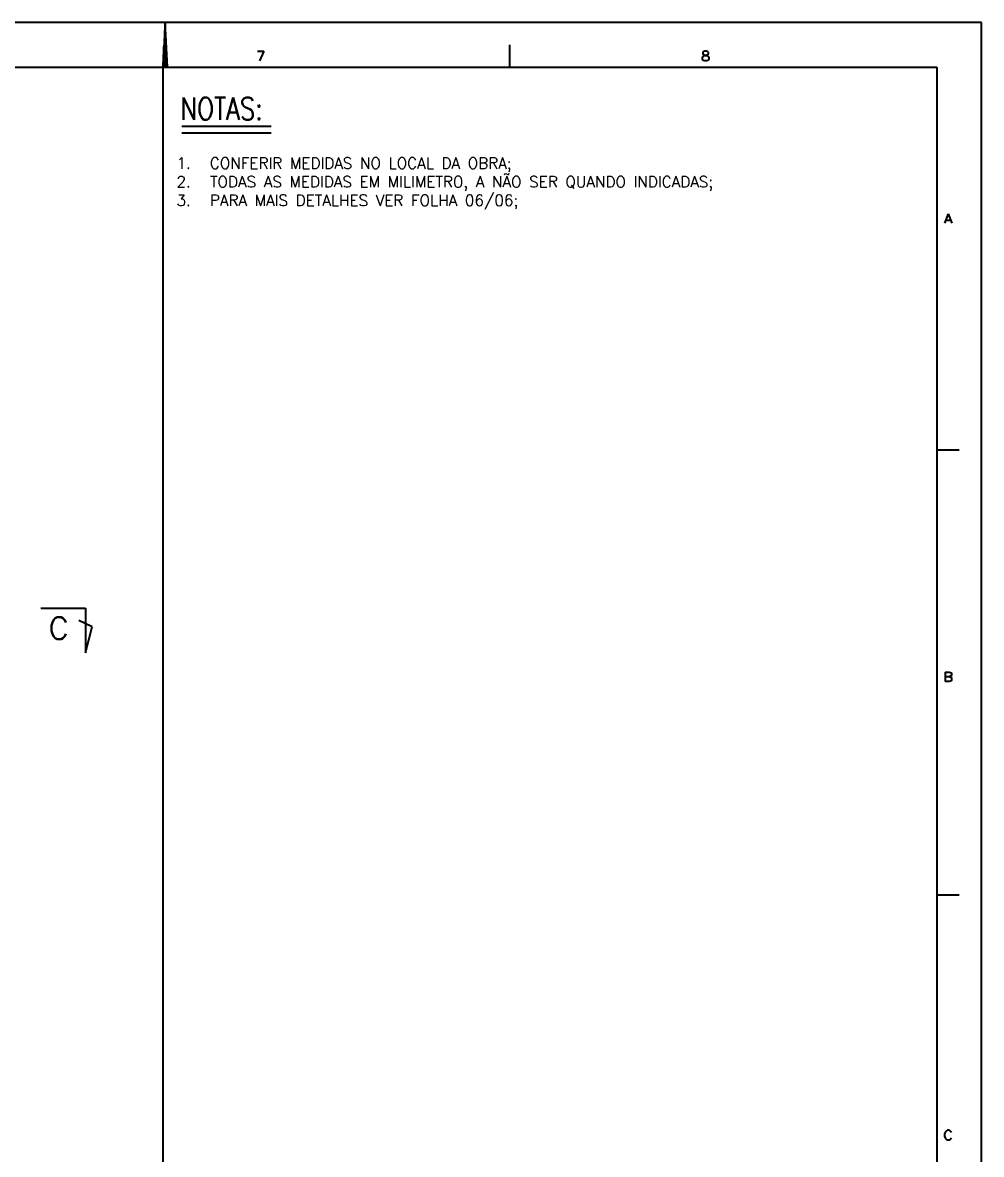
# Model space of a CAD drawing. Header units: millimetres. Extents: x -312439 to 477422, y -331570 to 212570.
# Drawn here: x 369165 to 379942, y 166833 to 179550 of the extents above; entities that cross this region are included whole.
import ezdxf
from ezdxf.enums import TextEntityAlignment as Align

# ---------------------------------------------------------------- set-up
doc = ezdxf.new("R2010")
doc.units = ezdxf.units.MM
for name, color, linetype in [('1', 7, 'Continuous'), ('2', 2, 'Continuous'), ('FORMATO A1', 1, 'Continuous')]:
    doc.layers.add(name, color=color, linetype=linetype)
doc.styles.add('ROMANS', font='romans.shx', dxfattribs={"height": 187.5})

# ---------------------------------------------------------------- blocks, each defined once
blk = doc.blocks.new('A$C2D342850')
at = {"layer": 'FORMATO A1', "color": 1, "linetype": 'Continuous'}
for p, q in [((84100, 0), (0, 0)), ((65750, 0), (65699.5, -1000)), ((65750, -1000), (65750, 0)), ((65800.5, -1000), (65750, 0)), ((84100, -59400), (84100, 0)), ((65741, -1000), (65741, -178.22)), ((65759, -1000), (65759, -178.22)), ((65732, -1000), (65732, -356.44)), ((65768, -1000), (65768, -356.44)), ((73500, -1000), (73500, -500)), ((65714, -1000), (65714, -712.87)), ((65723, -1000), (65723, -534.65)), ((65777, -1000), (65777, -534.65)), ((65786, -1000), (65786, -712.87)), ((67827.8, -643.44), (67972.17, -643.44)), ((67972.17, -643.44), (67869.05, -860)), ((65705, -1000), (65705, -891.09)), ((65795, -1000), (65795, -891.09)), ((83350.89, -4293.44), (83268.39, -4510)), ((83350.89, -4293.44), (83433.39, -4510)), ((83299.33, -4437.81), (83402.46, -4437.81)), ((83100, -9600), (83600, -9600)), ((83283.79, -14593.44), (83283.79, -14810)), ((83100, -19600), (83600, -19600))]:
    blk.add_line(p, q, dxfattribs=at)
at = {"layer": 'FORMATO A1', "color": 2, "linetype": 'Continuous'}
for p, q in [((2500, -1000), (83100, -1000)), ((83100, -1000), (83100, -58400))]:
    blk.add_line(p, q, dxfattribs=at)
at = {"layer": 'FORMATO A1', "color": 1, "linetype": 'Continuous'}
for points in [[(77880.2, -643.44), (77849.26, -653.75), (77838.95, -674.37), (77838.95, -695), (77849.26, -715.62), (77869.89, -725.94), (77911.14, -736.25), (77942.08, -746.56), (77962.7, -767.19), (77973.01, -787.81), (77973.01, -818.75), (77962.7, -839.37), (77952.39, -849.69), (77921.45, -860), (77880.2, -860), (77849.26, -849.69), (77838.95, -839.37), (77828.64, -818.75), (77828.64, -787.81), (77838.95, -767.19), (77859.58, -746.56), (77890.51, -736.25), (77931.76, -725.94), (77952.39, -715.62), (77962.7, -695), (77962.7, -674.37), (77952.39, -653.75), (77921.45, -643.44), (77880.2, -643.44)], [(83283.79, -14593.44), (83376.6, -14593.44), (83407.54, -14603.75), (83417.85, -14614.06), (83428.17, -14634.69), (83428.17, -14655.31), (83417.85, -14675.94), (83407.54, -14686.25), (83376.6, -14696.56)], [(83283.79, -14696.56), (83376.6, -14696.56), (83407.54, -14706.87), (83417.85, -14717.19), (83428.17, -14737.81), (83428.17, -14768.75), (83417.85, -14789.37), (83407.54, -14799.69), (83376.6, -14810), (83283.79, -14810)], [(83428.17, -24945), (83417.85, -24924.37), (83397.23, -24903.75), (83376.6, -24893.44), (83335.35, -24893.44), (83314.73, -24903.75), (83294.1, -24924.37), (83283.79, -24945), (83273.48, -24975.94), (83273.48, -25027.5), (83283.79, -25058.44), (83294.1, -25079.06), (83314.73, -25099.69), (83335.35, -25110), (83376.6, -25110), (83397.23, -25099.69), (83417.85, -25079.06), (83428.17, -25058.44)]]:
    blk.add_lwpolyline(points, dxfattribs=at)

msp = doc.modelspace()

# ---------------------------------------------------------------- linework, layer by layer
at = {"layer": '1', "color": 1}
msp.add_line((370955.417, 178309.531, 0), (371957.647, 178309.531, 0), dxfattribs=at)
at = {"layer": '2', "color": 2}
msp.add_line((370955.417, 178384.531, 0), (371957.647, 178384.531, 0), dxfattribs=at)
at = {"layer": '2', "color": 2, "linetype": 'Continuous'}
for p, q in [((369370.143, 172968.733), (369870.143, 172968.733)), ((369870.143, 172968.733), (369870.143, 172468.733)), ((369947.789, 172758.511), (369795.143, 172829.691)), ((369870.143, 172468.733), (369947.789, 172758.511))]:
    msp.add_line(p, q, dxfattribs=at)
at = {"layer": 'FORMATO A1', "color": 1, "linetype": 'Continuous'}
for p, q in [((370767.032, 179549.523, 0), (370741.782, 179049.523, 0)), ((370762.532, 179049.523, 0), (370762.532, 179460.413, 0)), ((370767.032, 179049.523, 0), (370767.032, 179549.523, 0)), ((370792.282, 179049.523, 0), (370767.032, 179549.523, 0)), ((370771.532, 179049.523, 0), (370771.532, 179460.413, 0)), ((379942.032, 149849.523, 0), (379942.032, 179549.523, 0)), ((370758.032, 179049.523, 0), (370758.032, 179371.303, 0)), ((370776.032, 179049.523, 0), (370776.032, 179371.303, 0)), ((370749.032, 179049.523, 0), (370749.032, 179193.088, 0)), ((370753.532, 179049.523, 0), (370753.532, 179282.198, 0)), ((370780.532, 179049.523, 0), (370780.532, 179282.198, 0)), ((370785.032, 179049.523, 0), (370785.032, 179193.088, 0)), ((374642.032, 179049.523, 0), (374642.032, 179299.523, 0)), ((370744.532, 179049.523, 0), (370744.532, 179103.978, 0)), ((370789.532, 179049.523, 0), (370789.532, 179103.978, 0))]:
    msp.add_line(p, q, dxfattribs=at)
at = {"layer": 'FORMATO A1', "color": 2, "linetype": 'Continuous'}
for p, q in [((339142.032, 179049.523, 0), (379442.032, 179049.523, 0)), ((370742.032, 179049.523, 0), (370742.032, 150349.523, 0)), ((379442.032, 179049.523, 0), (379442.032, 150349.523, 0))]:
    msp.add_line(p, q, dxfattribs=at)

# ---------------------------------------------------------------- block references
at = {"layer": 'FORMATO A1', "xscale": 0.5, "yscale": 0.5, "zscale": 0.5}
msp.add_blockref('A$C2D342850', (337892.032, 179549.523, 0), dxfattribs=at)

# ---------------------------------------------------------------- texts
at = {"layer": '2', "color": 2, "style": 'ROMANS', "width": 0.8}
msp.add_text('NOTAS:', height=250, dxfattribs=at).set_placement((370939.077, 178457.425, 0))
at = {"layer": '2', "color": 2, "linetype": 'Continuous', "style": 'ROMANS', "text_generation_flag": 2}
msp.add_text('C', height=250, rotation=180, dxfattribs=at).set_placement((369457.737, 172745.387), align=Align.MIDDLE_LEFT)
at = {"layer": 'FORMATO A1', "color": 4, "linetype": 'Continuous', "insert": (370894.882, 178032.292, 0), "char_height": 125, "width": 8276.95579, "attachment_point": 1, "style": 'ROMANS'}
msp.add_mtext('\\pxi-3,l3,t3;1.^ICONFERIR MEDIDAS NO LOCAL DA OBRA;\\P2.^ITODAS AS MEDIDAS EM MILIMETRO, A NÃO SER QUANDO INDICADAS;\\P3.^IPARA MAIS DETALHES VER FOLHA 06/06;', dxfattribs=at)

doc.saveas('drawing.dxf')
